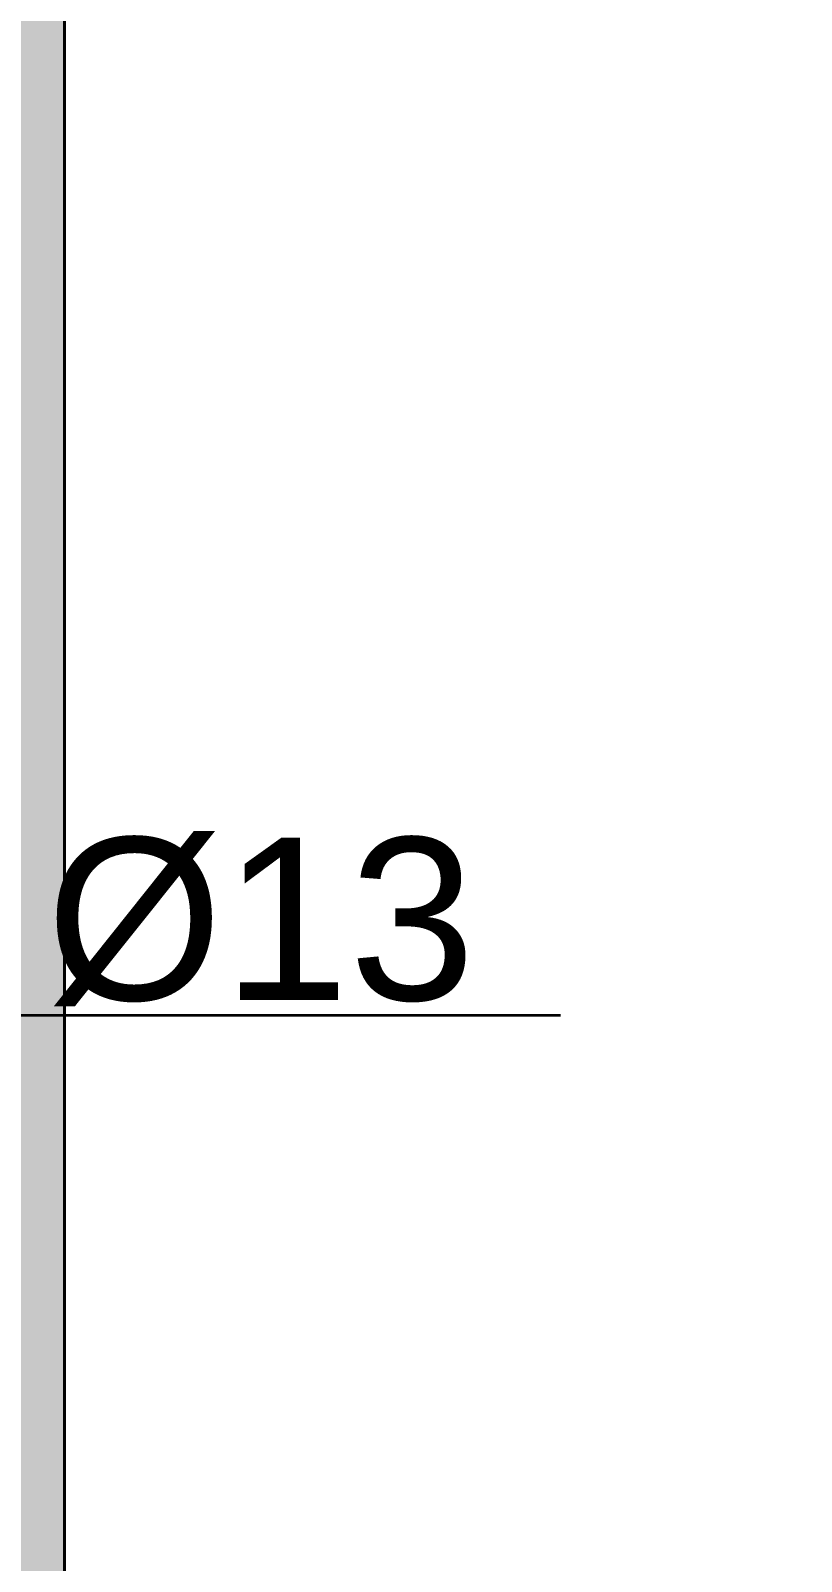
# Model space of a CAD drawing. Header units: millimetres. Extents: x 898 to 1196, y 229 to 443.
# Drawn here: x 1112.082 to 1112.791, y 400.624 to 402.032 of the extents above; entities that cross this region are included whole.
import ezdxf

# ---------------------------------------------------------------- set-up
doc = ezdxf.new("R2010")
doc.units = ezdxf.units.MM
for name, color, linetype, lineweight in [('COMMANDE CH SOL', 20, 'Continuous', 35), ('p hachure', 253, 'Continuous', 15), ('p mur', 7, 'Continuous', 40)]:
    doc.layers.add(name, color=color, linetype=linetype, lineweight=lineweight)
doc.styles.add('STYLE_GENERE_4', font='Arial.ttf')

msp = doc.modelspace()

# ---------------------------------------------------------------- hatches: boundary and pattern name
at = {"layer": 'p hachure', "transparency": 33554559}
h = msp.add_hatch(color=256, dxfattribs=at)
h.dxf.hatch_style = 1
h.paths.add_polyline_path([(1112.4385, 403.2491), (1112.4385, 403.1991), (1113.3385, 403.1991), (1113.3385, 403.0491), (1112.1135, 403.0491), (1112.1135, 398.7491), (1114.8135, 398.7491), (1114.8135, 398.2991), (1112.0135, 398.2991), (1112.0135, 401.7991), (1111.9135, 401.7991), (1111.9135, 401.8991), (1112.0135, 401.8991), (1112.0135, 403.4991), (1113.3385, 403.4991), (1113.3385, 403.2491)])

# ---------------------------------------------------------------- linework, layer by layer
at = {"layer": 'COMMANDE CH SOL', "color": 0}
msp.add_line((1112.038, 401.1262), (1112.5693, 401.1262), dxfattribs=at)
at = {"layer": 'p mur'}
msp.add_line((1112.1135, 403.0491), (1112.1135, 398.7491), dxfattribs=at)

# ---------------------------------------------------------------- texts
at = {"layer": 'COMMANDE CH SOL', "color": 0, "insert": (1112.0966, 401.2121), "char_height": 0.149471, "width": 2.158438, "attachment_point": 4, "line_spacing_factor": 1.233075, "style": 'STYLE_GENERE_4'}
msp.add_mtext('{\\fArial|b0|i0|c0|p34;Ø13}', dxfattribs=at)

doc.saveas('drawing.dxf')
